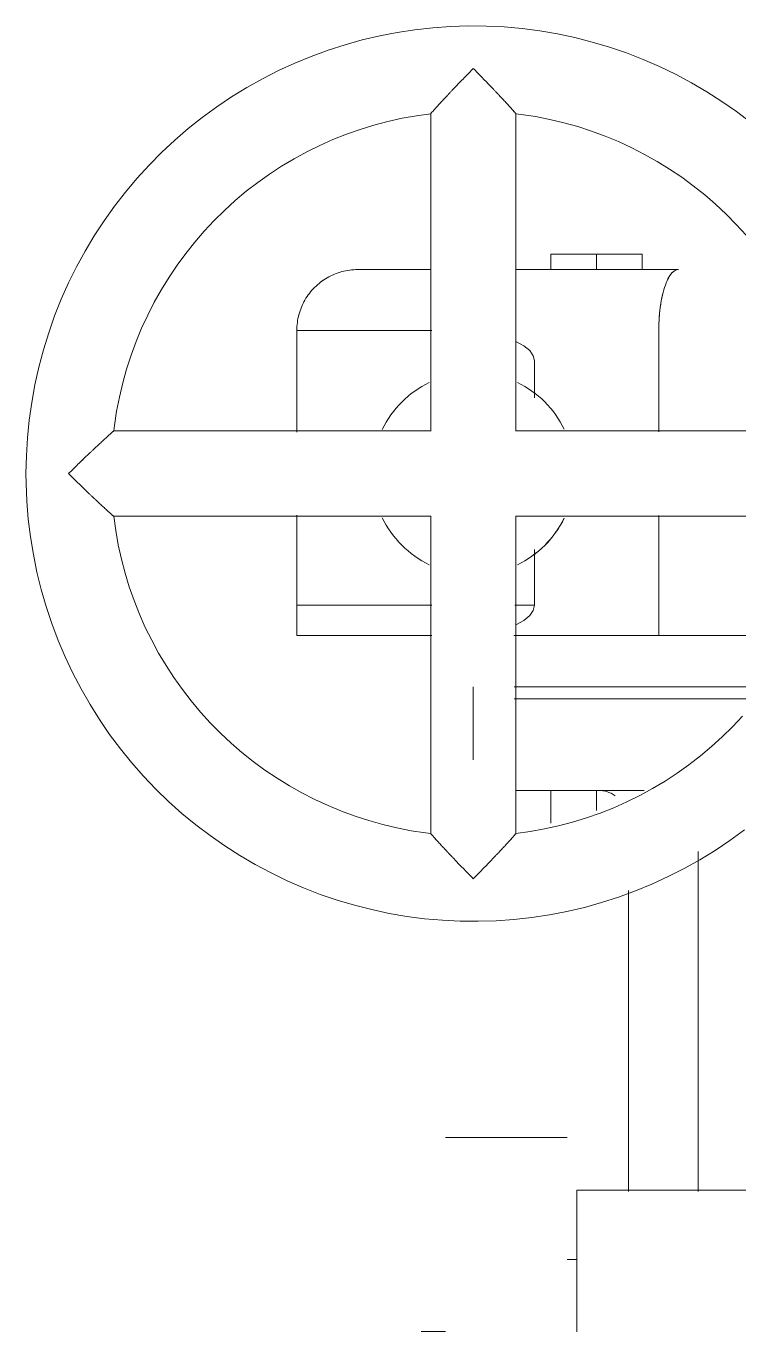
# Model space of a CAD drawing. Extents: x 0 to 160756, y 0 to 229247.
# Drawn here: x 46956.3 to 47073.3, y 70978.1 to 71191.2 of the extents above; entities that cross this region are included whole.
import ezdxf

# ---------------------------------------------------------------- set-up
doc = ezdxf.new("R2010")
doc.units = 0
doc.header["$LTSCALE"] = 10
doc.layers.add('XCM7P30CDA$0$M-PIPE--15', color=252, linetype='Continuous', lineweight=9)
doc.layers.add('XCM7P30CDA$0$U-CDA-PIPE', color=252, linetype='Continuous')

# ---------------------------------------------------------------- blocks, each defined once
blk = doc.blocks.new('XCM7P30CDA$0$閥門法蘭 - 標準-V280-閥組')
at = {"layer": 'XCM7P30CDA$0$M-PIPE--15'}
for p, q in [((166304.61, -5066.62), (166284.61, -5066.62)), ((166284.61, -5086.62), (166283.02, -5086.62)), ((166283.02, -5102.7), (166283.02, -5099.12)), ((166308.61, -5098.47), (166304.61, -5098.47)), ((166283.02, -5140.7), (166283.02, -5103.85)), ((166308.61, -5123.36), (166308.61, -5206.62)), ((166284.61, -5206.62), (166284.61, -5136.62)), ((166284.61, -5136.76), (166284.61, -5206.62)), ((166304.61, -5136.62), (166304.61, -5206.62)), ((166304.61, -5206.62), (166304.61, -5136.76)), ((166283.02, -5206.62), (166283.02, -5178.47)), ((166283.02, -5234.73), (166283.02, -5206.62)), ((166284.61, -5206.62), (166284.61, -5206.62)), ((166284.61, -5206.62), (166284.61, -5206.62)), ((166284.61, -5206.62), (166284.61, -5206.62)), ((166304.61, -5206.62), (166304.61, -5206.62)), ((166304.61, -5206.62), (166304.61, -5206.62)), ((166304.61, -5206.62), (166304.61, -5206.62)), ((166308.61, -5206.62), (166308.61, -5289.89)), ((166283.02, -5309.24), (166283.02, -5272.58)), ((166283.02, -5313.89), (166283.02, -5310.55)), ((166304.61, -5314.77), (166308.61, -5314.77)), ((166283.02, -5326.62), (166284.61, -5326.62)), ((166284.61, -5346.62), (166304.61, -5346.62))]:
    blk.add_line(p, q, dxfattribs=at)
blk = doc.blocks.new('XCM7P30CDA$0$Butterfly-Valve-150A-手輪 - 150A-1311922-閥組')
at = {"layer": 'XCM7P30CDA$0$M-PIPE--15'}
for p, q in [((166293.02, -4898.54), (166293.02, -4950.64)), ((166307.02, -4950.64), (166307.02, -4898.54)), ((166272.27, -4921.62), (166272.27, -4924.12)), ((166279.77, -4921.62), (166272.27, -4921.62)), ((166272.27, -4921.62), (166272.27, -4924.12)), ((166279.77, -4921.62), (166272.27, -4921.62)), ((166279.77, -4924.12), (166279.77, -4921.62)), ((166279.77, -4924.12), (166279.77, -4921.62)), ((166287.27, -4921.62), (166279.77, -4921.62)), ((166279.77, -4924.12), (166279.77, -4921.62)), ((166279.77, -4924.12), (166279.77, -4921.62)), ((166287.27, -4921.62), (166279.77, -4921.62)), ((166287.27, -4924.12), (166287.27, -4921.62)), ((166287.27, -4924.12), (166287.27, -4921.62)), ((166293.1, -4924.12), (166266.32, -4924.12)), ((166272.27, -4924.12), (166279.77, -4924.12)), ((166272.27, -4924.12), (166279.77, -4924.12)), ((166283.02, -4924.12), (166276.52, -4924.12)), ((166276.52, -4924.12), (166283.02, -4924.12)), ((166283.02, -4924.12), (166276.52, -4924.12)), ((166276.52, -4924.12), (166283.02, -4924.12)), ((166279.77, -4924.12), (166287.27, -4924.12)), ((166279.77, -4924.12), (166287.27, -4924.12)), ((166319.02, -4924.12), (166306.94, -4924.12)), ((166269.56, -4950.77), (166269.56, -4934.12)), ((166269.56, -4950.77), (166269.56, -4934.12)), ((166329.02, -4934.12), (166306.83, -4934.12)), ((166329.02, -4934.12), (166306.83, -4934.12)), ((166309.49, -4934.12), (166308.1, -4934.14)), ((166309.49, -4934.12), (166329.02, -4934.12)), ((166329.02, -4934.12), (166329.02, -4939.12)), ((166329.02, -4941.62), (166329.02, -4934.38)), ((166289.97, -4945.16), (166289.97, -4939.12)), ((166329.02, -4939.12), (166329.02, -4950.82)), ((166289.97, -4941.62), (166289.97, -4945.16)), ((166293.04, -4950.62), (166240.93, -4950.62)), ((166359.11, -4950.62), (166307, -4950.62)), ((166240.93, -4964.62), (166293.04, -4964.62)), ((166269.56, -4984.22), (166269.56, -4964.48)), ((166269.56, -4984.22), (166269.56, -4964.48)), ((166293.02, -4964.61), (166293.02, -5016.71)), ((166307, -4964.62), (166359.11, -4964.62)), ((166307.02, -5016.71), (166307.02, -4964.61)), ((166329.02, -4964.43), (166329.02, -4979.22)), ((166289.97, -4970.09), (166289.97, -4979.22)), ((166289.97, -4979.22), (166289.97, -4970.09)), ((166293.21, -4979.22), (166289.97, -4979.22)), ((166329.02, -4979.22), (166306.84, -4979.22)), ((166329.02, -4979.22), (166329.02, -4984.22)), ((166329.02, -4984), (166329.02, -4979.22)), ((166269.56, -4984.22), (166246.92, -4984.22)), ((166246.94, -4984.22), (166269.56, -4984.22)), ((166252.78, -4984.22), (166257.26, -4984.22)), ((166257.26, -4984.22), (166252.78, -4984.22)), ((166255.02, -4984.22), (166293.38, -4984.22)), ((166293.38, -4984.22), (166255.02, -4984.22)), ((166255.02, -4984.22), (166257.26, -4984.22)), ((166257.26, -4984.22), (166255.02, -4984.22)), ((166260.76, -4984.22), (166257.26, -4984.22)), ((166257.26, -4984.22), (166260.76, -4984.22)), ((166260.76, -4984.22), (166262.02, -4984.22)), ((166262.02, -4984.22), (166260.76, -4984.22)), ((166260.76, -4984.22), (166262.02, -4984.22)), ((166262.02, -4984.22), (166260.76, -4984.22)), ((166293.22, -4984.22), (166269.56, -4984.22)), ((166276.52, -4984.22), (166283.02, -4984.22)), ((166283.02, -4984.22), (166276.52, -4984.22)), ((166276.52, -4984.22), (166283.02, -4984.22)), ((166283.02, -4984.22), (166276.52, -4984.22)), ((166276.52, -4984.22), (166283.02, -4984.22)), ((166283.02, -4984.22), (166276.52, -4984.22)), ((166276.52, -4984.22), (166283.02, -4984.22)), ((166283.02, -4984.22), (166276.52, -4984.22)), ((166306.83, -4984.22), (166329.02, -4984.22)), ((166252.91, -4992.62), (166262.02, -4992.62)), ((166255.02, -4992.62), (166257.26, -4992.62)), ((166257.26, -4992.62), (166255.02, -4992.62)), ((166255.02, -4992.62), (166293.33, -4992.62)), ((166293.33, -4992.62), (166255.02, -4992.62)), ((166255.02, -4992.62), (166293.33, -4992.62)), ((166293.33, -4992.62), (166255.02, -4992.62)), ((166260.76, -4992.62), (166257.26, -4992.62)), ((166260.76, -4992.62), (166262.02, -4992.62)), ((166262.02, -4992.62), (166260.76, -4992.62)), ((166272.27, -4992.62), (166279.77, -4992.62)), ((166272.27, -4992.62), (166279.77, -4992.62)), ((166283.02, -4992.62), (166276.52, -4992.62)), ((166276.52, -4992.62), (166283.02, -4992.62)), ((166283.02, -4992.62), (166276.52, -4992.62)), ((166276.52, -4992.62), (166283.02, -4992.62)), ((166279.77, -4992.62), (166287.27, -4992.62)), ((166279.77, -4992.62), (166287.27, -4992.62)), ((166300.02, -4994.62), (166300.02, -4992.62)), ((166293.33, -4994.62), (166255.02, -4994.62)), ((166293.33, -4994.62), (166255.02, -4994.62)), ((166262.32, -4994.62), (166293.33, -4994.62)), ((166262.32, -4994.62), (166293.33, -4994.62)), ((166300.02, -5004.62), (166300.02, -4994.62)), ((166279.77, -5009.62), (166272.27, -5009.62)), ((166279.77, -5009.62), (166272.27, -5009.62)), ((166279.77, -5009.62), (166279.77, -5012.9)), ((166287.27, -5009.62), (166279.77, -5009.62)), ((166279.77, -5009.62), (166279.77, -5012.9)), ((166279.77, -5009.62), (166279.77, -5012.9)), ((166287.27, -5009.62), (166279.77, -5009.62)), ((166279.77, -5009.62), (166279.77, -5012.9)), ((166287.27, -5009.62), (166287.27, -5015.03)), ((166287.27, -5009.62), (166287.27, -5015.03)), ((166263.1, -5075.46), (166263.1, -5019.65)), ((166263.1, -5019.65), (166263.1, -5075.46)), ((166274.52, -5075.46), (166274.52, -5026.05)), ((166283.02, -5075.27), (166227.02, -5075.27)), ((166283.02, -5075.27), (166274.52, -5075.27)), ((166283.02, -5075.27), (166283.02, -5076.37)), ((166283.02, -5076.33), (166283.02, -5075.49)), ((166283.02, -5076.42), (166283.02, -5089.69)), ((166283.02, -5076.43), (166283.02, -5104.07)), ((166283.02, -5089.9), (166283.02, -5076.44)), ((166283.02, -5104.26), (166283.02, -5076.76)), ((166283.02, -5094.27), (166283.02, -5084.61)), ((166283.02, -5084.61), (166283.02, -5094.27)), ((166283.02, -5094.27), (166283.02, -5084.61)), ((166283.02, -5084.61), (166283.02, -5094.27)), ((166283.02, -5089.69), (166283.02, -5099.92)), ((166283.02, -5099.92), (166283.02, -5089.9)), ((166283.02, -5094.27), (166283.02, -5103.93)), ((166283.02, -5103.93), (166283.02, -5094.27)), ((166283.02, -5094.27), (166283.02, -5103.93)), ((166283.02, -5103.93), (166283.02, -5094.27))]:
    blk.add_line(p, q, dxfattribs=at)
at = {"layer": 'XCM7P30CDA$0$M-PIPE--15', "flags": 128}
for points in [[(166373.52, -4957.62), (166373.46, -4954.69), (166373.29, -4951.75), (166372.99, -4948.83), (166372.58, -4945.92), (166372.06, -4943.02), (166371.41, -4940.15), (166370.66, -4937.31), (166369.79, -4934.5), (166368.81, -4931.73), (166367.72, -4929), (166366.52, -4926.32), (166365.21, -4923.68), (166363.81, -4921.1), (166362.29, -4918.58), (166360.68, -4916.12), (166358.97, -4913.73), (166357.17, -4911.41), (166355.28, -4909.16), (166353.3, -4906.99), (166351.23, -4904.9), (166349.08, -4902.89), (166346.85, -4900.98), (166344.55, -4899.15), (166342.17, -4897.41), (166339.73, -4895.78), (166337.23, -4894.24), (166334.66, -4892.8), (166332.04, -4891.47), (166329.37, -4890.24), (166326.65, -4889.12), (166323.89, -4888.11), (166321.09, -4887.21), (166318.26, -4886.42), (166315.4, -4885.75), (166312.51, -4885.19), (166309.61, -4884.75), (166306.69, -4884.43), (166303.75, -4884.22), (166300.81, -4884.13), (166297.87, -4884.16), (166294.94, -4884.3), (166292.01, -4884.56), (166289.09, -4884.94), (166286.2, -4885.44), (166283.32, -4886.05), (166280.47, -4886.77), (166277.65, -4887.61), (166274.87, -4888.56), (166272.13, -4889.62), (166269.43, -4890.79), (166266.79, -4892.07), (166264.19, -4893.45), (166261.65, -4894.93), (166259.18, -4896.52), (166256.77, -4898.2), (166254.42, -4899.98)], [(166255.21, -4918.48), (166256.81, -4916.72), (166258.48, -4915.03), (166260.21, -4913.4), (166262.01, -4911.84), (166263.88, -4910.36), (166265.79, -4908.95), (166267.77, -4907.62), (166269.79, -4906.37), (166271.87, -4905.21), (166273.99, -4904.12), (166276.15, -4903.12), (166278.35, -4902.21), (166280.58, -4901.39), (166282.84, -4900.66), (166285.13, -4900.02), (166287.45, -4899.47), (166289.79, -4899.01), (166292.14, -4898.65), (166293.02, -4898.54)], [(166307.02, -4898.54), (166309.38, -4898.87), (166311.72, -4899.29), (166314.04, -4899.8), (166316.34, -4900.41), (166318.62, -4901.11), (166320.87, -4901.9), (166323.08, -4902.77), (166325.25, -4903.74), (166327.39, -4904.79), (166329.48, -4905.93), (166331.52, -4907.15), (166333.51, -4908.45), (166335.45, -4909.83), (166337.34, -4911.28), (166339.16, -4912.81), (166340.92, -4914.41), (166342.62, -4916.08), (166344.24, -4917.82), (166345.8, -4919.62), (166347.28, -4921.48), (166348.69, -4923.4), (166350.02, -4925.37), (166351.27, -4927.4), (166352.44, -4929.47), (166353.52, -4931.59), (166354.52, -4933.75), (166355.43, -4935.95), (166356.25, -4938.18), (166356.99, -4940.45), (166357.63, -4942.74), (166358.18, -4945.05), (166358.63, -4947.39), (166359, -4949.74), (166359.11, -4950.62)], [(166289.97, -4939.12), (166290.17, -4938.26), (166290.75, -4937.41), (166291.71, -4936.62), (166293.01, -4935.91)], [(166255.49, -5016.1), (166257.87, -5017.84), (166260.31, -5019.47), (166262.81, -5021.01), (166265.38, -5022.45), (166268, -5023.78), (166270.67, -5025.01), (166273.39, -5026.13), (166276.15, -5027.14), (166278.95, -5028.04), (166281.78, -5028.83), (166284.64, -5029.5), (166287.53, -5030.06), (166290.43, -5030.5), (166293.36, -5030.82), (166296.29, -5031.03), (166299.23, -5031.12), (166302.17, -5031.09), (166305.1, -5030.95), (166308.03, -5030.69), (166310.95, -5030.31), (166313.84, -5029.81), (166316.72, -5029.2), (166319.57, -5028.48), (166322.39, -5027.64), (166325.17, -5026.69), (166327.91, -5025.63), (166330.61, -5024.46), (166333.26, -5023.18), (166335.85, -5021.8), (166338.39, -5020.32), (166340.86, -5018.73), (166343.28, -5017.05), (166345.62, -5015.27), (166347.89, -5013.4), (166350.08, -5011.44), (166352.19, -5009.4), (166354.22, -5007.27), (166356.16, -5005.06), (166358.01, -5002.78), (166359.77, -5000.43), (166361.44, -4998), (166363, -4995.51), (166364.47, -4992.97), (166365.83, -4990.36), (166367.08, -4987.7), (166368.23, -4985), (166369.27, -4982.25), (166370.2, -4979.46), (166371.02, -4976.63), (166371.72, -4973.78), (166372.31, -4970.9), (166372.79, -4968), (166373.14, -4965.08), (166373.38, -4962.15), (166373.5, -4959.21), (166373.52, -4957.62)], [(166293.02, -5016.71), (166290.66, -5016.38), (166288.32, -5015.96), (166286, -5015.45), (166283.7, -5014.84), (166281.42, -5014.14), (166279.18, -5013.35), (166276.96, -5012.48), (166274.79, -5011.51), (166272.65, -5010.46), (166270.56, -5009.32), (166268.52, -5008.1), (166266.53, -5006.8), (166264.59, -5005.42), (166262.7, -5003.97), (166260.88, -5002.44), (166259.12, -5000.84), (166257.42, -4999.17), (166255.8, -4997.43)], [(166359.11, -4964.62), (166358.78, -4966.98), (166358.36, -4969.32), (166357.84, -4971.65), (166357.24, -4973.95), (166356.54, -4976.22), (166355.75, -4978.47), (166354.87, -4980.68), (166353.91, -4982.86), (166352.85, -4984.99), (166351.72, -4987.08), (166350.5, -4989.13), (166349.2, -4991.12), (166347.82, -4993.06), (166346.36, -4994.94), (166344.83, -4996.77), (166343.23, -4998.53), (166341.56, -5000.22), (166339.83, -5001.85), (166338.03, -5003.4), (166336.17, -5004.89), (166334.25, -5006.3), (166332.27, -5007.63), (166330.25, -5008.88), (166328.17, -5010.04), (166326.06, -5011.13), (166323.89, -5012.13), (166321.7, -5013.04), (166319.46, -5013.86), (166317.2, -5014.59), (166314.91, -5015.23), (166312.59, -5015.78), (166310.26, -5016.24), (166307.9, -5016.6), (166307.02, -5016.71)], [(166293.01, -4982.44), (166291.71, -4981.72), (166290.75, -4980.93), (166290.17, -4980.09), (166289.97, -4979.22)], [(166271.96, -5009.62), (166272.06, -5009.62), (166273.49, -5009.62), (166274.9, -5009.62), (166276.27, -5009.62), (166277.61, -5009.62), (166278.91, -5009.62), (166280.17, -5009.62), (166281.4, -5009.62), (166282.58, -5009.62), (166283.71, -5009.62), (166284.81, -5009.62), (166285.85, -5009.62), (166286.84, -5009.62), (166287.79, -5009.62), (166288.68, -5009.62), (166289.52, -5009.62), (166290.3, -5009.62), (166291.02, -5009.62), (166291.69, -5009.62), (166292.3, -5009.62), (166292.85, -5009.62)], [(166292.99, -5009.62), (166292.46, -5009.62), (166291.86, -5009.62), (166291.21, -5009.62), (166290.5, -5009.62), (166289.73, -5009.62), (166288.91, -5009.62), (166288.03, -5009.62), (166287.1, -5009.62), (166286.12, -5009.62), (166285.09, -5009.62), (166284.01, -5009.62), (166282.89, -5009.62), (166281.72, -5009.62), (166280.51, -5009.62), (166279.25, -5009.62), (166277.96, -5009.62), (166276.63, -5009.62), (166275.27, -5009.62), (166273.87, -5009.62), (166272.45, -5009.62)], [(166279.32, -5009.63), (166279.12, -5009.64), (166278.92, -5009.66), (166278.72, -5009.69), (166278.53, -5009.72), (166278.33, -5009.77), (166278.14, -5009.82), (166277.95, -5009.88), (166277.76, -5009.95), (166277.57, -5010.02), (166277.39, -5010.1), (166277.21, -5010.19), (166277.04, -5010.29), (166276.86, -5010.39), (166276.7, -5010.5)]]:
    blk.add_lwpolyline(points, dxfattribs=at)
at = {"layer": 'XCM7P30CDA$0$M-PIPE--15'}
for radius, start, end in [(16.62, 115.8008, 153.97), (16.62, 115.8008, 153.97), (16.62, 25.8008, 64.1992), (16.62, 25.8008, 64.1992), (16.63, 206.03, 244.1992), (16.62, 206.03, 244.1992), (16.62, 295.8008, 334.1992), (16.62, 295.8008, 334.1992)]:
    blk.add_arc((166300.02, -4957.62), radius, start, end, dxfattribs=at)
for points, knots in [([(166300.02, -4891.12), (166299.57, -4891.58), (166298.65, -4892.5), (166297.55, -4893.64), (166296.81, -4894.42), (166296.39, -4894.86), (166296.09, -4895.18), (166295.79, -4895.5), (166295.5, -4895.81), (166295.22, -4896.12), (166294.94, -4896.41), (166294.68, -4896.69), (166294.43, -4896.97), (166294.23, -4897.19), (166294.08, -4897.36), (166293.97, -4897.47), (166293.87, -4897.59), (166293.73, -4897.74), (166293.58, -4897.91), (166293.42, -4898.1), (166293.28, -4898.25), (166293.17, -4898.37), (166293.06, -4898.49), (166293.02, -4898.53), (166293.02, -4898.54)], [0, 0, 0, 0, 0.142857, 0.285714, 0.357143, 0.392857, 0.428571, 0.464286, 0.5, 0.535714, 0.571429, 0.607143, 0.642857, 0.678571, 0.696429, 0.714286, 0.732143, 0.75, 0.785714, 0.821429, 0.857143, 0.892857, 0.928571, 1, 1, 1, 1]), ([(166296.09, -4895.18), (166296.19, -4895.07), (166296.39, -4894.86), (166296.81, -4894.42), (166297.55, -4893.64), (166298.65, -4892.5), (166299.57, -4891.58), (166300.02, -4891.12)], [0.5714286, 0.5714286, 0.5714286, 0.5714286, 0.6071429, 0.6428571, 0.7142857, 0.8571429, 1, 1, 1, 1]), ([(166300.02, -4891.12), (166300.47, -4891.58), (166301.39, -4892.5), (166302.49, -4893.64), (166303.24, -4894.42), (166303.65, -4894.86), (166303.85, -4895.07), (166303.95, -4895.18)], [0, 0, 0, 0, 0.1428571, 0.2857143, 0.3571429, 0.3928571, 0.4285714, 0.4285714, 0.4285714, 0.4285714]), ([(166307.02, -4898.54), (166307.02, -4898.53), (166306.99, -4898.49), (166306.88, -4898.37), (166306.76, -4898.25), (166306.63, -4898.1), (166306.46, -4897.91), (166306.28, -4897.7), (166306.1, -4897.51), (166305.96, -4897.36), (166305.81, -4897.19), (166305.61, -4896.97), (166305.36, -4896.69), (166305.1, -4896.41), (166304.82, -4896.12), (166304.54, -4895.81), (166304.25, -4895.5), (166303.95, -4895.18), (166303.65, -4894.86), (166303.24, -4894.42), (166302.49, -4893.64), (166301.39, -4892.5), (166300.47, -4891.58), (166300.02, -4891.12)], [0, 0, 0, 0, 0.071429, 0.107143, 0.142857, 0.178571, 0.214286, 0.25, 0.285714, 0.303571, 0.321429, 0.357143, 0.392857, 0.428571, 0.464286, 0.5, 0.535714, 0.571429, 0.607143, 0.642857, 0.714286, 0.857143, 1, 1, 1, 1]), ([(166293.33, -4898.19), (166293.36, -4898.16), (166293.44, -4898.07), (166293.58, -4897.91), (166293.77, -4897.7), (166293.94, -4897.51), (166294.08, -4897.36), (166294.23, -4897.19), (166294.43, -4896.97), (166294.68, -4896.69), (166294.94, -4896.41), (166295.22, -4896.12), (166295.5, -4895.81), (166295.69, -4895.6), (166295.79, -4895.5)], [0.1564517, 0.1564517, 0.1564517, 0.1564517, 0.1785714, 0.2142857, 0.25, 0.2857143, 0.3035714, 0.3214286, 0.3571429, 0.3928571, 0.4285714, 0.4642857, 0.5, 0.5357143, 0.5357143, 0.5357143, 0.5357143]), ([(166304.25, -4895.5), (166304.35, -4895.6), (166304.54, -4895.81), (166304.82, -4896.12), (166305.1, -4896.41), (166305.36, -4896.69), (166305.61, -4896.97), (166305.81, -4897.19), (166305.96, -4897.36), (166306.07, -4897.47), (166306.17, -4897.59), (166306.31, -4897.74), (166306.46, -4897.91), (166306.63, -4898.1), (166306.72, -4898.2), (166306.76, -4898.25)], [0.4642857, 0.4642857, 0.4642857, 0.4642857, 0.5, 0.5357143, 0.5714286, 0.6071429, 0.6428571, 0.6785714, 0.6964286, 0.7142857, 0.7321429, 0.75, 0.7857143, 0.8214286, 0.8571429, 0.8571429, 0.8571429, 0.8571429]), ([(166266.32, -4924.12), (166266.56, -4924.12), (166267.04, -4924.29), (166267.96, -4925.28), (166268.84, -4927.43), (166269.43, -4930.76), (166269.56, -4933), (166269.56, -4934.12)], [0, 0, 0, 0, 0.142857, 0.285714, 0.571429, 0.785714, 1, 1, 1, 1]), ([(166267.72, -4925.11), (166267.61, -4924.95), (166267.39, -4924.66), (166267.15, -4924.46), (166267.04, -4924.37)], [0.7142865, 0.7142865, 0.7142865, 0.7142865, 0.7857143, 0.8571429, 0.8571429, 0.8571429, 0.8571429]), ([(166319.02, -4924.12), (166319.91, -4924.12), (166321.2, -4924.3), (166322.86, -4924.86), (166323.64, -4925.25), (166324.02, -4925.46)], [0, 0, 0, 0, 0.1666667, 0.25, 0.3333333, 0.3333333, 0.3333333, 0.3333333]), ([(166319.02, -4924.12), (166319.89, -4924.12), (166321.2, -4924.3), (166322.86, -4924.86), (166324.04, -4925.44), (166325.13, -4926.17), (166326.11, -4927.03), (166326.98, -4928.02), (166327.95, -4929.47), (166328.79, -4931.51), (166329.02, -4933.25), (166329.02, -4934.12)], [0, 0, 0, 0, 0.166667, 0.25, 0.333333, 0.416667, 0.5, 0.583333, 0.666667, 0.833333, 1, 1, 1, 1]), ([(166324.2, -4925.57), (166324.51, -4925.76), (166325.18, -4926.21), (166326.11, -4927.03), (166326.98, -4928.02), (166327.95, -4929.47), (166328.79, -4931.51), (166329.02, -4933.25), (166329.02, -4934.12)], [0.3462444, 0.3462444, 0.3462444, 0.3462444, 0.4166667, 0.5, 0.5833333, 0.6666667, 0.8333333, 1, 1, 1, 1]), ([(166366.52, -4957.62), (166366.06, -4957.17), (166365.15, -4956.26), (166364, -4955.15), (166363.23, -4954.41), (166362.79, -4954), (166362.46, -4953.69), (166362.15, -4953.39), (166361.83, -4953.1), (166361.53, -4952.82), (166361.24, -4952.55), (166360.95, -4952.29), (166360.67, -4952.04), (166360.45, -4951.84), (166360.29, -4951.69), (166360.17, -4951.58), (166360.06, -4951.47), (166359.91, -4951.34), (166359.73, -4951.18), (166359.55, -4951.02), (166359.39, -4950.88), (166359.28, -4950.77), (166359.16, -4950.66), (166359.12, -4950.62), (166359.11, -4950.62)], [0, 0, 0, 0, 0.142857, 0.285714, 0.357143, 0.392857, 0.428571, 0.464286, 0.5, 0.535714, 0.571429, 0.607143, 0.642857, 0.678571, 0.696429, 0.714286, 0.732143, 0.75, 0.785714, 0.821429, 0.857143, 0.892857, 0.928571, 1, 1, 1, 1]), ([(166359.4, -4950.89), (166359.45, -4950.93), (166359.55, -4951.02), (166359.73, -4951.18), (166359.94, -4951.37), (166360.13, -4951.54), (166360.29, -4951.69), (166360.45, -4951.84), (166360.67, -4952.04), (166360.95, -4952.29), (166361.24, -4952.55), (166361.53, -4952.82), (166361.83, -4953.1), (166362.15, -4953.39), (166362.46, -4953.69), (166362.79, -4954), (166363.23, -4954.41), (166363.83, -4954.99), (166364.34, -4955.48), (166364.62, -4955.75)], [0.1428571, 0.1428571, 0.1428571, 0.1428571, 0.1785714, 0.2142857, 0.25, 0.2857143, 0.3035714, 0.3214286, 0.3571429, 0.3928571, 0.4285714, 0.4642857, 0.5, 0.5357143, 0.5714286, 0.6071429, 0.6428571, 0.7142857, 0.8021351, 0.8021351, 0.8021351, 0.8021351]), ([(166359.11, -4964.62), (166359.12, -4964.62), (166359.16, -4964.59), (166359.28, -4964.48), (166359.39, -4964.37), (166359.55, -4964.23), (166359.73, -4964.07), (166359.94, -4963.88), (166360.13, -4963.71), (166360.29, -4963.56), (166360.45, -4963.41), (166360.67, -4963.21), (166360.95, -4962.96), (166361.24, -4962.7), (166361.53, -4962.43), (166361.83, -4962.15), (166362.15, -4961.86), (166362.46, -4961.56), (166362.79, -4961.25), (166363.23, -4960.84), (166364, -4960.1), (166365.15, -4958.99), (166366.06, -4958.08), (166366.52, -4957.62)], [0, 0, 0, 0, 0.071429, 0.107143, 0.142857, 0.178571, 0.214286, 0.25, 0.285714, 0.303571, 0.321429, 0.357143, 0.392857, 0.428571, 0.464286, 0.5, 0.535714, 0.571429, 0.607143, 0.642857, 0.714286, 0.857143, 1, 1, 1, 1]), ([(166366.52, -4957.62), (166366.06, -4958.08), (166365.15, -4958.99), (166364, -4960.1), (166363.23, -4960.84), (166362.79, -4961.25), (166362.46, -4961.56), (166362.15, -4961.86), (166361.83, -4962.15), (166361.53, -4962.43), (166361.24, -4962.7), (166360.95, -4962.96), (166360.67, -4963.21), (166360.45, -4963.41), (166360.29, -4963.56), (166360.17, -4963.67), (166360.06, -4963.78), (166359.91, -4963.91), (166359.73, -4964.07), (166359.55, -4964.23), (166359.45, -4964.32), (166359.4, -4964.36)], [0, 0, 0, 0, 0.1428571, 0.2857143, 0.3571429, 0.3928571, 0.4285714, 0.4642857, 0.5, 0.5357143, 0.5714286, 0.6071429, 0.6428571, 0.6785714, 0.6964286, 0.7142857, 0.7321429, 0.75, 0.7857143, 0.8214286, 0.8571429, 0.8571429, 0.8571429, 0.8571429]), ([(166293.02, -5016.71), (166293.02, -5016.72), (166293.06, -5016.76), (166293.17, -5016.88), (166293.28, -5017), (166293.42, -5017.15), (166293.58, -5017.34), (166293.77, -5017.55), (166293.94, -5017.74), (166294.08, -5017.89), (166294.23, -5018.06), (166294.43, -5018.28), (166294.68, -5018.56), (166294.94, -5018.84), (166295.22, -5019.13), (166295.5, -5019.44), (166295.79, -5019.75), (166296.09, -5020.07), (166296.39, -5020.39), (166296.81, -5020.83), (166297.55, -5021.61), (166298.65, -5022.75), (166299.57, -5023.67), (166300.02, -5024.12)], [0, 0, 0, 0, 0.071429, 0.107143, 0.142857, 0.178571, 0.214286, 0.25, 0.285714, 0.303571, 0.321429, 0.357143, 0.392857, 0.428571, 0.464286, 0.5, 0.535714, 0.571429, 0.607143, 0.642857, 0.714286, 0.857143, 1, 1, 1, 1]), ([(166300.02, -5024.12), (166299.57, -5023.67), (166298.65, -5022.75), (166297.55, -5021.61), (166296.81, -5020.83), (166296.39, -5020.39), (166296.09, -5020.07), (166295.79, -5019.75), (166295.5, -5019.44), (166295.22, -5019.13), (166294.94, -5018.84), (166294.68, -5018.56), (166294.43, -5018.28), (166294.23, -5018.06), (166294.08, -5017.89), (166293.97, -5017.78), (166293.87, -5017.66), (166293.73, -5017.51), (166293.58, -5017.34), (166293.44, -5017.17), (166293.36, -5017.09), (166293.33, -5017.06)], [0, 0, 0, 0, 0.1428571, 0.2857143, 0.3571429, 0.3928571, 0.4285714, 0.4642857, 0.5, 0.5357143, 0.5714286, 0.6071429, 0.6428571, 0.6785714, 0.6964286, 0.7142857, 0.7321429, 0.75, 0.7857143, 0.8214286, 0.843548, 0.843548, 0.843548, 0.843548]), ([(166300.02, -5024.12), (166300.47, -5023.67), (166301.39, -5022.75), (166302.49, -5021.61), (166303.24, -5020.83), (166303.65, -5020.39), (166303.95, -5020.07), (166304.25, -5019.75), (166304.54, -5019.44), (166304.82, -5019.13), (166305.1, -5018.84), (166305.36, -5018.56), (166305.61, -5018.28), (166305.81, -5018.06), (166305.96, -5017.89), (166306.07, -5017.78), (166306.17, -5017.66), (166306.31, -5017.51), (166306.46, -5017.34), (166306.63, -5017.15), (166306.76, -5017), (166306.88, -5016.88), (166306.99, -5016.76), (166307.02, -5016.72), (166307.02, -5016.71)], [0, 0, 0, 0, 0.142857, 0.285714, 0.357143, 0.392857, 0.428571, 0.464286, 0.5, 0.535714, 0.571429, 0.607143, 0.642857, 0.678571, 0.696429, 0.714286, 0.732143, 0.75, 0.785714, 0.821429, 0.857143, 0.892857, 0.928571, 1, 1, 1, 1]), ([(166306.76, -5017), (166306.72, -5017.05), (166306.63, -5017.15), (166306.46, -5017.34), (166306.28, -5017.55), (166306.1, -5017.74), (166305.96, -5017.89), (166305.81, -5018.06), (166305.61, -5018.28), (166305.36, -5018.56), (166305.1, -5018.84), (166304.82, -5019.13), (166304.54, -5019.44), (166304.25, -5019.75), (166303.95, -5020.07), (166303.65, -5020.39), (166303.24, -5020.83), (166302.49, -5021.61), (166301.39, -5022.75), (166300.47, -5023.67), (166300.02, -5024.12)], [0.1428571, 0.1428571, 0.1428571, 0.1428571, 0.1785714, 0.2142857, 0.25, 0.2857143, 0.3035714, 0.3214286, 0.3571429, 0.3928571, 0.4285714, 0.4642857, 0.5, 0.5357143, 0.5714286, 0.6071429, 0.6428571, 0.7142857, 0.8571429, 1, 1, 1, 1])]:
    blk.add_open_spline(points, degree=3, knots=knots, dxfattribs=at)
for points in [[(166267.04, -4924.37), (166266.8, -4924.21), (166266.56, -4924.12), (166266.32, -4924.12)], [(166268.33, -4926.3), (166268.22, -4926.02), (166268.1, -4925.77), (166267.97, -4925.54)], [(166268.85, -4927.89), (166268.69, -4927.3), (166268.52, -4926.77), (166268.33, -4926.3)], [(166269.23, -4929.78), (166269.13, -4929.11), (166269, -4928.47), (166268.85, -4927.89)], [(166269.47, -4931.9), (166269.42, -4931.17), (166269.34, -4930.46), (166269.23, -4929.78)], [(166269.56, -4934.12), (166269.56, -4933.38), (166269.53, -4932.63), (166269.47, -4931.9)], [(166365.15, -4956.27), (166365.6, -4956.71), (166366.06, -4957.17), (166366.52, -4957.62)]]:
    blk.add_open_spline(points, degree=3, dxfattribs=at)
blk = doc.blocks.new('XCM7P30CDA')
at = {"layer": 'XCM7P30CDA$0$U-CDA-PIPE', "xscale": -1}
for name in ['XCM7P30CDA$0$Butterfly-Valve-150A-手輪 - 150A-1311922-閥組', 'XCM7P30CDA$0$閥門法蘭 - 標準-V280-閥組']:
    blk.add_blockref(name, (213329.87, 76075.36), dxfattribs=at)

msp = doc.modelspace()

# ---------------------------------------------------------------- block references
msp.add_blockref('XCM7P30CDA', (0, 0))

doc.saveas('drawing.dxf')
